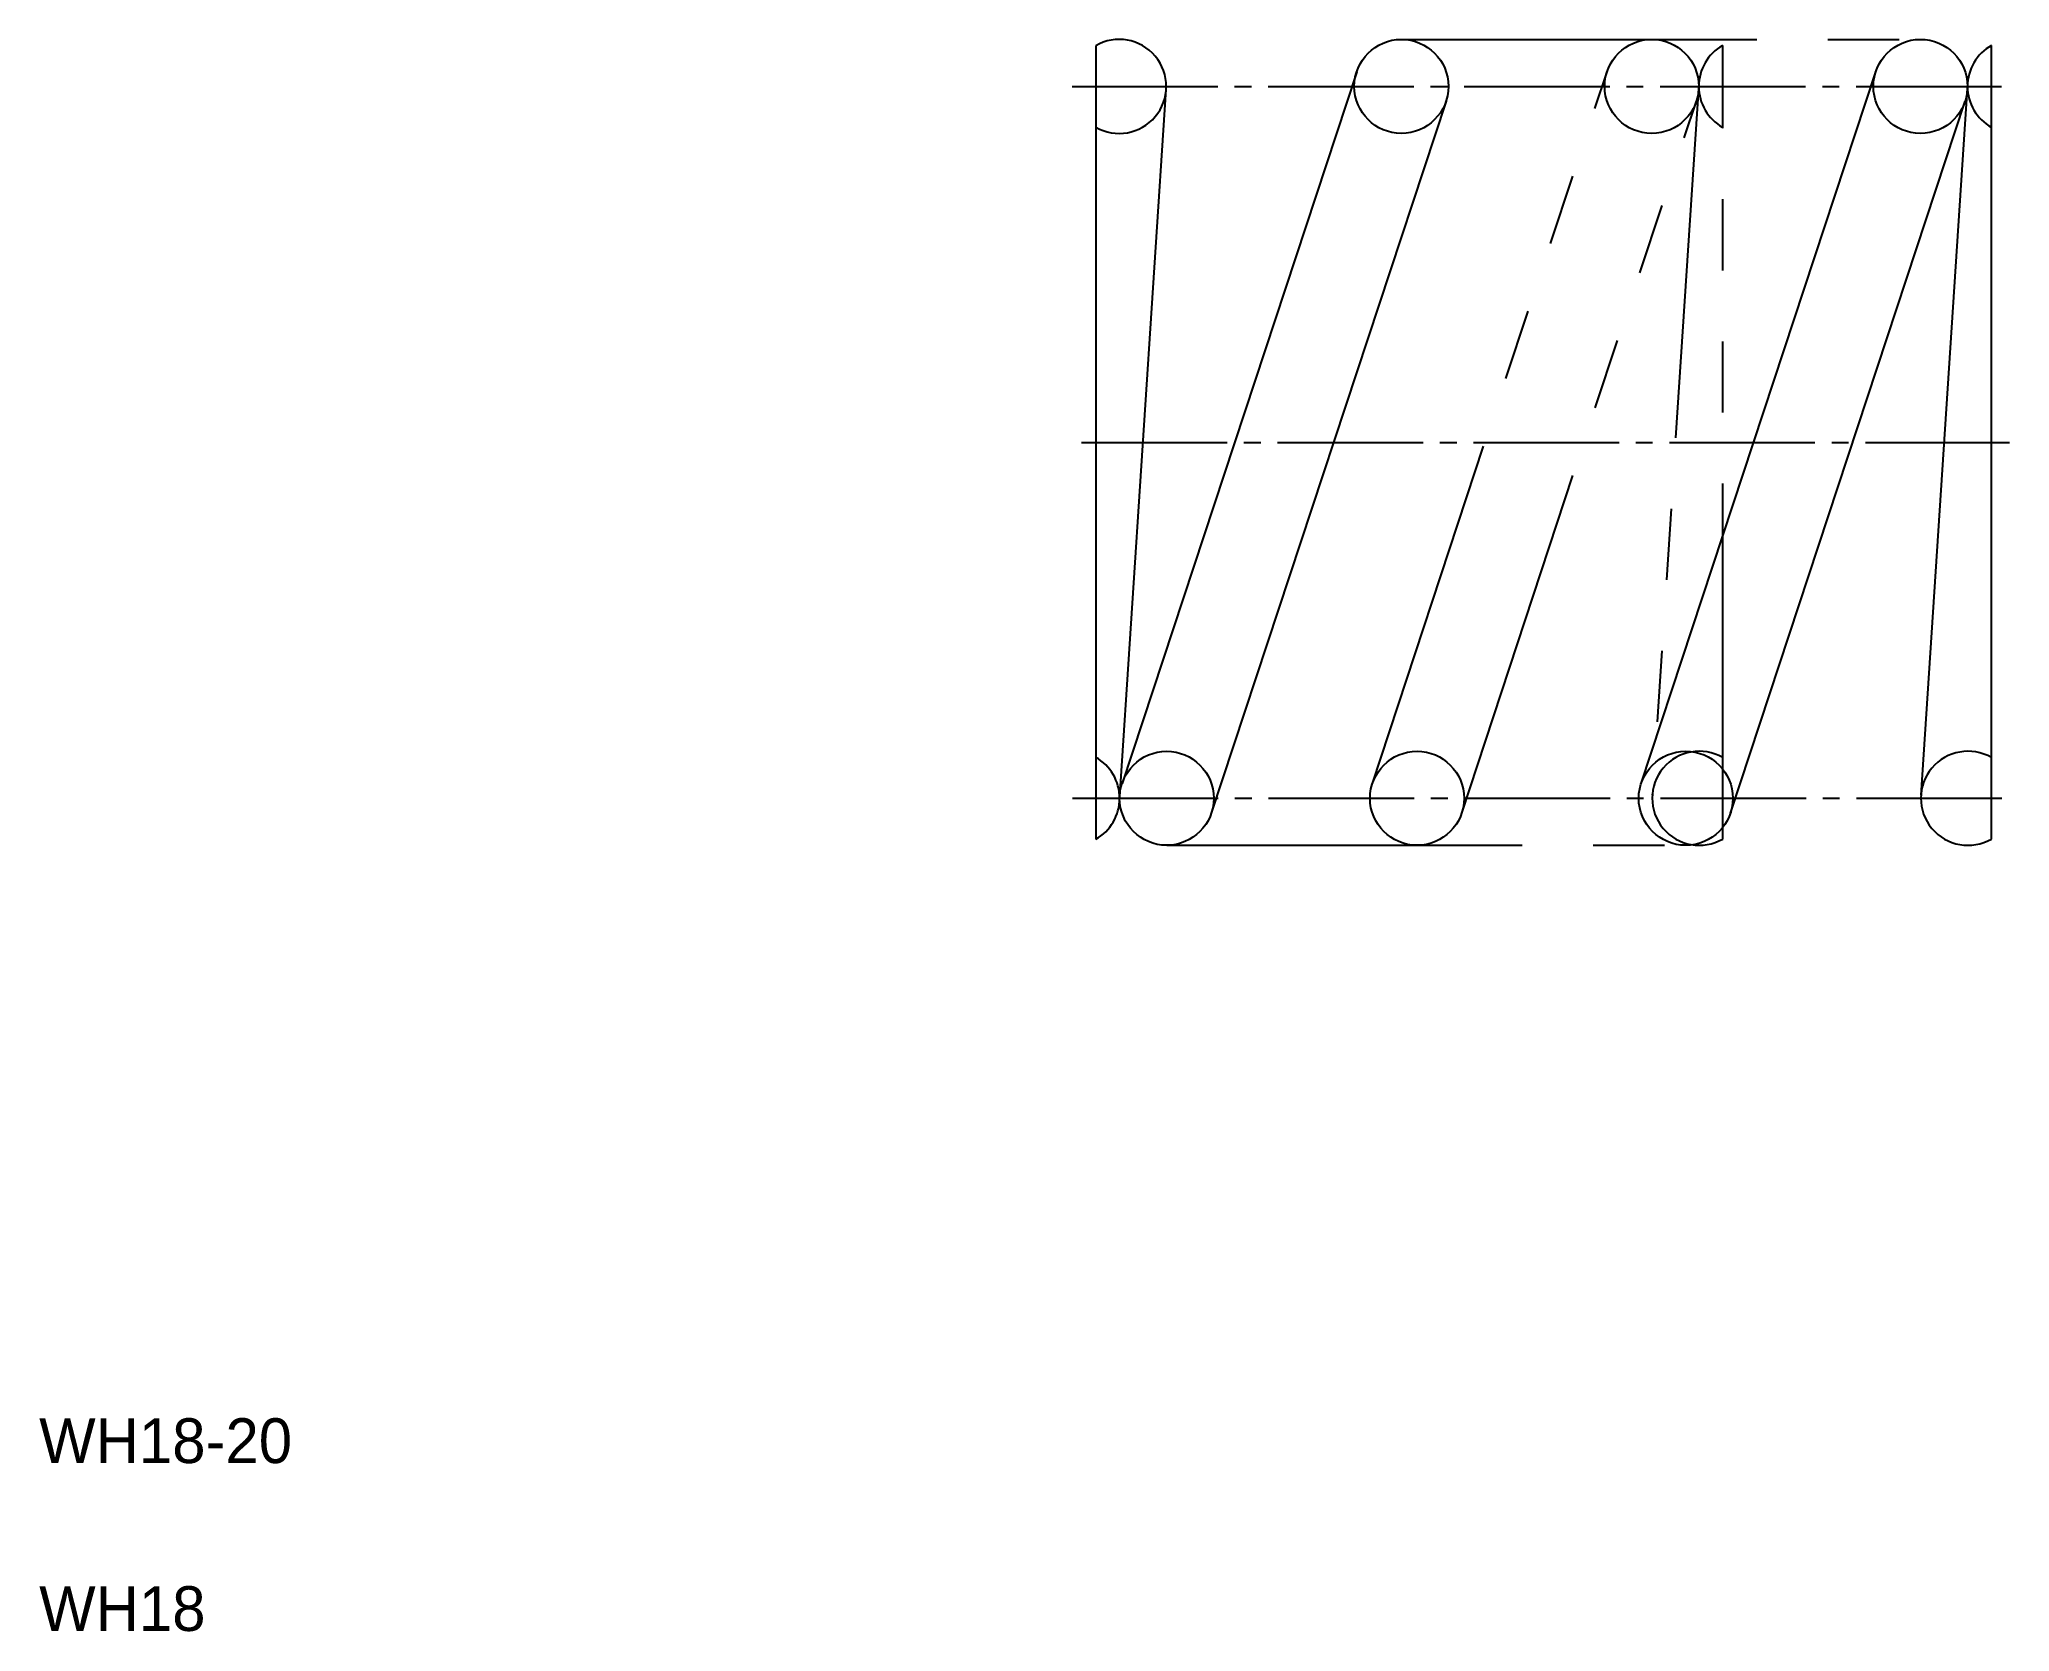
# Model space of a CAD drawing. Extents: x 2.5 to 46.5, y 2.5 to 38.
import ezdxf

# ---------------------------------------------------------------- set-up
doc = ezdxf.new("R2010")
doc.units = 0
doc.header["$LTSCALE"] = 0.25
doc.linetypes.add('CENTER', pattern=[17.5, 13, -1.5, 1.5, -1.5])
doc.linetypes.add('PHANTOM', pattern=[63.5, 31.75, -6.35, 6.35, -6.35, 6.35, -6.35])
doc.layers.get('0').update_dxf_attribs({"linetype": 'CONTINUOUS'})
doc.layers.add('CENTER', color=1, linetype='CENTER')

msp = doc.modelspace()

# ---------------------------------------------------------------- linework, layer by layer
for p, q in [((26.09, 37.906), (26.09, 20.182)), ((46.09, 20.187), (46.09, 37.911)), ((31.918, 37.325), (26.678, 21.425)), ((38.268, 21.425), (43.508, 37.325)), ((45.558, 37.065), (44.517, 21.165)), ((26.623, 21.028), (27.663, 36.928)), ((33.912, 36.668), (28.672, 20.768)), ((40.262, 20.768), (45.503, 36.668)), ((30.572, 20.047), (30.572, 20.047)), ((33.47, 20.047), (33.47, 20.047))]:
    msp.add_line(p, q)
at = {"color": 3, "linetype": 'PHANTOM'}
for p, q in [((32.915, 38.047), (44.505, 38.047)), ((40.09, 20.187), (40.09, 37.911)), ((32.268, 21.425), (37.508, 37.325)), ((39.558, 37.065), (38.517, 21.165)), ((34.262, 20.768), (39.503, 36.668)), ((27.675, 20.047), (39.265, 20.047))]:
    msp.add_line(p, q, dxfattribs=at)
for centre in [(32.915, 36.997), (44.505, 36.997), (27.675, 21.097), (39.265, 21.097)]:
    msp.add_circle(centre, 1.05)
for centre in [(38.505, 36.997), (33.265, 21.097)]:
    msp.add_circle(centre, 1.05, dxfattribs=at)
for centre, start, end in [((26.615, 36.997), 240, 120), ((46.605, 36.997), 119.394, 240.606), ((25.575, 21.097), 299.394, 60.606), ((45.565, 21.097), 60, 300)]:
    msp.add_arc(centre, 1.05, start, end)
for centre, start, end in [((40.605, 36.997), 119.394, 240.606), ((39.565, 21.097), 60, 300)]:
    msp.add_arc(centre, 1.05, start, end, dxfattribs=at)
at = {"layer": 'CENTER', "color": 1, "linetype": 'CENTER'}
for p, q in [((25.567, 36.997), (46.495, 36.997)), ((25.775, 29.047), (46.495, 29.047)), ((25.575, 21.097), (46.495, 21.097))]:
    msp.add_line(p, q, dxfattribs=at)

# ---------------------------------------------------------------- texts
for s, p in [('WH18-20', (2.5, 6.25)), ('WH18', (2.5, 2.5))]:
    msp.add_text(s, height=1).set_placement(p)

doc.saveas('drawing.dxf')
